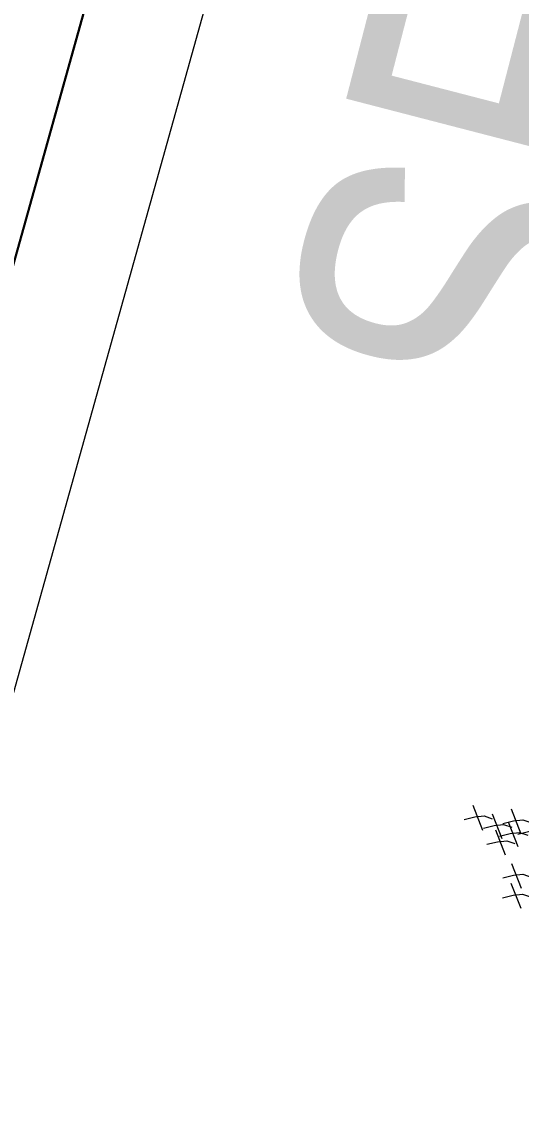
# Model space of a CAD drawing. Header units: millimetres. Extents: x 474016 to 477875, y 2288607 to 2292200.
# Drawn here: x 474524.17 to 474532.86, y 2289335.53 to 2289354.4 of the extents above; entities that cross this region are included whole.
import ezdxf
from ezdxf.enums import TextEntityAlignment as Align

# ---------------------------------------------------------------- set-up
doc = ezdxf.new("R2010")
doc.units = ezdxf.units.MM
doc.header["$LTSCALE"] = 50
for name, color, linetype, lineweight in [('BANQUETA', 251, 'Continuous', 5), ('EXT', 3, 'Continuous', 5), ('vialidad', 5, 'Continuous', 13)]:
    doc.layers.add(name, color=color, linetype=linetype, lineweight=lineweight)
doc.layers.add('CVL_LOTIF', color=1, linetype='Continuous')
doc.styles.get("Standard").update_dxf_attribs({"font": 'arial.ttf'})

# ---------------------------------------------------------------- blocks, each defined once
blk = doc.blocks.new('Plarbol-031')
for points in [[(-2.275425, -1.37595), (-2.0531, -1.52905)], [(-2.265275, -1.5443), (-2.19095, -1.46235), (-2.1179, -1.40135), (-2.034675, -1.379125)], [(-2.07915, -1.549375), (-2.004825, -1.467425), (-1.93175, -1.40645), (-1.84855, -1.3842)], [(-2.408825, -1.523325), (-2.1865, -1.676425)], [(-2.398675, -1.691675), (-2.32435, -1.609725), (-2.2513, -1.548725), (-2.168075, -1.5265)], [(-2.2297, -1.499825), (-2.00735, -1.652925)], [(-2.219525, -1.66815), (-2.1452, -1.586225), (-2.07215, -1.525225), (-1.988925, -1.503)], [(-2.619725, -1.56145), (-2.3974, -1.714525)], [(-2.609575, -1.729775), (-2.53525, -1.647825), (-2.4622, -1.58685), (-2.378975, -1.564625)], [(-2.2894, -1.64085), (-2.067075, -1.79395)], [(-2.27925, -1.809175), (-2.204925, -1.72725), (-2.131875, -1.66625), (-2.04865, -1.644025)], [(-1.965425, -1.83015), (-1.7431, -1.98325)], [(-1.955275, -1.9985), (-1.88095, -1.91655), (-1.8079, -1.85555), (-1.724675, -1.833325)], [(-1.8568, -1.999125), (-1.634475, -2.152225)], [(-1.84665, -2.167475), (-1.772325, -2.085525), (-1.69925, -2.024525), (-1.61605, -2.0023)]]:
    blk.add_lwpolyline(points)

msp = doc.modelspace()

# ---------------------------------------------------------------- linework, layer by layer
at = {"layer": 'BANQUETA'}
msp.add_lwpolyline([(474526.277, 2289446.303), (474545.981, 2289430.238, -0.298203), (474547.305, 2289426.061), (474489.146, 2289217.897, -0.414214), (474484.217, 2289215.121), (474462.547, 2289221.176, -0.414214), (474461.159, 2289223.64), (474523.087, 2289445.291, -0.540591)], format="xyb", close=True, dxfattribs=at)
msp.add_lwpolyline([(474545.732, 2289427.861), (474486.682, 2289216.509)], dxfattribs=at)
at = {"layer": 'CVL_LOTIF'}
msp.add_lwpolyline([(474527.045, 2289360.977), (474502.967, 2289367.704), (474499.603, 2289355.665), (474523.681, 2289348.938)], close=True, dxfattribs=at)

# ---------------------------------------------------------------- block references
at = {"layer": 'EXT', "xscale": 1.71989999994179, "yscale": 1.71989999994179, "zscale": 1.71989999994179, "rotation": 325.9356466897348}
msp.add_blockref('Plarbol-031', (474537.248, 2289340.493), dxfattribs=at)

# ---------------------------------------------------------------- texts
at = {"layer": 'vialidad', "color": 5, "lineweight": 13, "width": 0.75}
msp.add_text('SENDERO TZALAM', height=6, rotation=75.4862, dxfattribs=at).set_placement((474538.756, 2289375.649), align=Align.MIDDLE)

doc.saveas('drawing.dxf')
